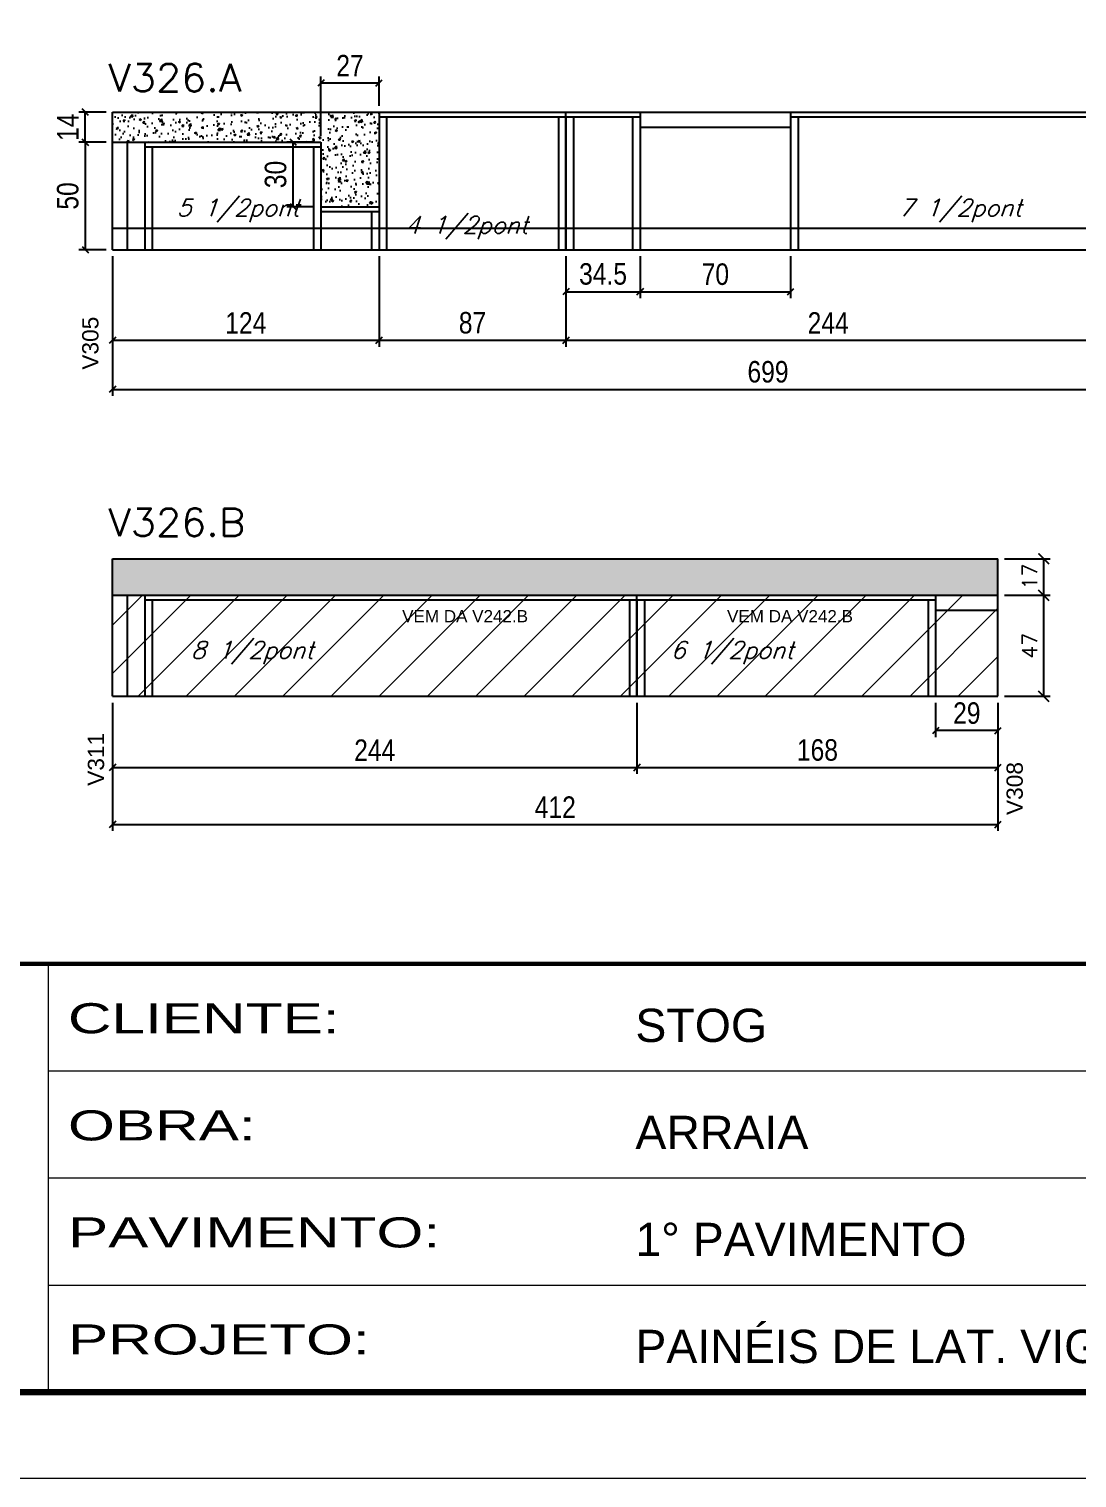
# Model space of a CAD drawing. Extents: x -3394 to 16474, y -5031 to 14397.
# Drawn here: x 6274 to 6761, y 3009 to 3684 of the extents above; entities that cross this region are included whole.
import ezdxf

# ---------------------------------------------------------------- set-up
doc = ezdxf.new("R2010")
doc.units = 0
doc.linetypes.add('CONTINUO', pattern=[0])
doc.linetypes.add('DASHED', pattern=[0.75, 0.5, -0.25])
doc.layers.get('0').update_dxf_attribs({"linetype": 'CONTINUOUS'})
doc.layers.get('Defpoints').update_dxf_attribs({"linetype": 'CONTINUOUS'})
for name, color, linetype in [('COTA', 241, 'CONTINUOUS'), ('NOMENCLATURA', 7, 'CONTINUOUS'), ('Painéis', 200, 'CONTINUOUS'), ('SARR_2.2x7', 40, 'CONTINUOUS'), ('SARR_3.5x7', 81, 'CONTINUOUS'), ('texto', 7, 'CONTINUOUS')]:
    doc.layers.add(name, color=color, linetype=linetype)
for name, color, linetype, lineweight in [('Folhas', 255, 'CONTINUOUS', 9), ('REAPROVEITAMENTO', 251, 'CONTINUOUS', 9), ('SARRAFO DE PRESSAO', 251, 'DASHED', 9), ('Texto Seção', 7, 'CONTINUOUS', 15)]:
    doc.layers.add(name, color=color, linetype=linetype, lineweight=lineweight)
doc.styles.add('ARIAL', font='arial.ttf')
doc.styles.add('COTA TECNICA', font='techl___.ttf', dxfattribs={"height": 10})
doc.styles.add('REGUA-120', font='ROMANS.shx', dxfattribs={"height": 15})
doc.styles.add('ROMANS', font='romans.shx')
doc.styles.add('Tecnologia', font='')
doc.styles.get('Tecnologia').set_extended_font_data('Forgotten Futurist')
doc.dimstyles.new('Cota Paínel', dxfattribs={"dimtxt": 7, "dimasz": 5, "dimexe": 3, "dimexo": 3, "dimgap": 3, "dimtad": 1, "dimdec": 1, "dimzin": 12, "dimdsep": 46, "dimtxsty": 'ROMANS', "dimblk": 'ARCHTICK', "dimcen": 0, "dimclrd": 4, "dimclre": 4, "dimclrt": 1, "dimadec": 1, "dimazin": 3, "dimtfac": 1, "dimtdec": 1, "dimtmove": 0, "dimatfit": 3, "dimldrblk": 'OBLIQUE', "dimfxl": 1, "dimtolj": 1, "dimtzin": 12, "dimarcsym": 0})
doc.dimstyles.new('PAINEL', dxfattribs={"dimtxt": 10, "dimasz": 3, "dimexe": 3, "dimexo": 3, "dimgap": 3, "dimtad": 1, "dimdec": 1, "dimzin": 12, "dimdsep": 46, "dimtxsty": 'COTA TECNICA', "dimblk1": 'OBLIQUE', "dimblk2": 'OBLIQUE', "dimsah": 1, "dimcen": 0.9, "dimclrd": 4, "dimclre": 4, "dimclrt": 240, "dimadec": 1, "dimazin": 3, "dimtfac": 1, "dimtdec": 1, "dimtmove": 0, "dimatfit": 3, "dimfxl": 1, "dimtolj": 1, "dimtzin": 12, "dimarcsym": 0})
pattern_1 = [(50, (5857.208, -4843.465), (9.1092334, -0.796954), [0.9525, -10.4775]), (355, (5857.208, -4843.465), (-1.762171, 9.552842), [0.762, -8.382029]), (100.45144, (5857.967, -4843.531), (7.347062, 8.755888), [0.8095, -8.904512]), (46.1842, (5857.208, -4840.925), (13.553952, -2.102116), [1.42875, -15.71625]), (96.63556, (5858.338, -4841.1), (11.870207, 12.371306), [1.214251, -13.35678]), (351.18415, (5857.208, -4840.925), (11.870207, 12.371306), [1.142998, -12.572987]), (21, (5858.478, -4841.56), (7.5807196, -5.11326), [0.9525, -10.4775]), (326, (5858.478, -4841.56), (3.090101, 9.209398), [0.762, -8.382]), (71.45144, (5859.11, -4841.986), (10.670821, 4.096138), [0.8095, -8.904497]), (37.5, (5857.208, -4843.4647), (0.1544302, 4.227752), [0, -8.2804, 0, -8.509, 0, -8.41375]), (7.5, (5857.208, -4843.4647), (3.3409831, 5.0090287), [0, -4.8514, 0, -8.0899, 0, -3.20675]), (327.5, (5854.376, -4843.4647), (6.7795298, -0.2864372), [0, -3.175, 0, -9.906, 0, -13.1445]), (317.5, (5853.106, -4843.465), (7.406459, 1.2713246), [0, -4.1275, 0, -6.5786, 0, -9.3345])]
pattern_2 = [(45, (5857.208, -4862.023), (-11.22532, 11.22532), [])]

# ---------------------------------------------------------------- blocks, each defined once
blk = doc.blocks.new('9999999999')
at = {"color": 30, "linetype": 'CONTINUO'}
for p, q in [((98564.56, 34230.21), (98564.56, 34429.45)), ((98564.56, 34379.64), (99583.98, 34379.64)), ((98564.56, 34329.83), (99487.98, 34329.83)), ((98564.56, 34280.02), (99487.98, 34280.02))]:
    blk.add_line(p, q, dxfattribs=at)
at = {"color": 30, "linetype": 'CONTINUO', "const_width": 2}
blk.add_lwpolyline([(99583.98, 34230.21), (99583.98, 34414.45, 0.414214), (99568.98, 34429.45), (98228.98, 34429.45, 0.414214), (98213.98, 34414.45), (98213.98, 34245.21, 0.414214), (98228.98, 34230.21), (99583.98, 34230.21)], format="xyb", dxfattribs=at)
at = {"layer": 'Folhas'}
blk.add_lwpolyline([(98138.98, 34190.21), (99623.98, 34190.21), (99623.98, 35240.21), (98138.98, 35240.21)], close=True, dxfattribs=at)
at = {"layer": 'Folhas', "color": 30, "const_width": 3}
blk.add_lwpolyline([(98213.98, 34230.21), (99583.98, 34230.21), (99583.98, 35200.21), (98213.98, 35200.21)], close=True, dxfattribs=at)
at = {"color": 7, "linetype": 'Continuous', "ltscale": 5, "style": 'ARIAL'}
for s, height, p in [('STOG', 15.483, (98837.68, 34393.13)), ('ARRAIA', 15.483, (98837.68, 34343.32)), ('1° PAVIMENTO', 15.4829, (98837.68, 34293.51)), ('PAINÉIS DE LAT. VIGAS', 15.4829, (98837.68, 34243.7))]:
    blk.add_text(s, height=height, dxfattribs=at).set_placement(p)
at = {"layer": 'Folhas', "color": 7, "style": 'Tecnologia', "width": 1.5}
for s, p in [('CLIENTE:', (98573.65, 34397.17)), ('OBRA:', (98573.65, 34347.31)), ('PAVIMENTO:', (98573.65, 34297.5)), ('PROJETO:', (98573.65, 34247.69))]:
    blk.add_text(s, height=14, dxfattribs=at).set_placement(p)
blk = doc.blocks.new('_Oblique')
at = {"color": 0, "linetype": 'ByBlock', "lineweight": -2}
blk.add_line((-0.5, -0.5), (0.5, 0.5), dxfattribs=at)
blk = doc.blocks.new('*D1229')
at = {"layer": 'COTA', "color": 4, "linetype": 'ByBlock', "lineweight": -2, "transparency": 16777216}
for p, q in [((6312.63, 3578.01), (6312.63, 3535.86)), ((6436.63, 3578.01), (6436.63, 3535.86)), ((6312.63, 3538.86), (6436.63, 3538.86))]:
    blk.add_line(p, q, dxfattribs=at)
at = {"layer": 'Defpoints', "color": 0, "linetype": 'ByBlock', "transparency": 16777216}
for p in [(6312.63, 3581.01), (6436.63, 3581.01), (6436.63, 3538.86)]:
    blk.add_point(p, dxfattribs=at)
at = {"layer": 'COTA', "color": 4, "linetype": 'ByBlock', "lineweight": -2, "transparency": 16777216, "xscale": 3, "yscale": 3, "zscale": 3, "rotation": 180}
blk.add_blockref('_Oblique', (6312.63, 3538.86), dxfattribs=at)
at = {"layer": 'COTA', "color": 4, "linetype": 'ByBlock', "lineweight": -2, "transparency": 16777216, "xscale": 3, "yscale": 3, "zscale": 3}
blk.add_blockref('_Oblique', (6436.63, 3538.86), dxfattribs=at)
at = {"layer": 'COTA', "color": 240, "linetype": 'ByBlock', "transparency": 16777216, "insert": (6374.63, 3546.93), "char_height": 10, "attachment_point": 5, "style": 'COTA TECNICA'}
blk.add_mtext('\\A1;124', dxfattribs=at)
blk = doc.blocks.new('*D1230')
at = {"layer": 'COTA', "color": 4, "linetype": 'ByBlock', "lineweight": -2, "transparency": 16777216}
for p, q in [((6436.63, 3578.01), (6436.63, 3535.86)), ((6523.63, 3578.01), (6523.63, 3535.86)), ((6436.63, 3538.86), (6523.63, 3538.86))]:
    blk.add_line(p, q, dxfattribs=at)
at = {"layer": 'Defpoints', "color": 0, "linetype": 'ByBlock', "transparency": 16777216}
for p in [(6436.63, 3581.01), (6523.63, 3581.01), (6523.63, 3538.86)]:
    blk.add_point(p, dxfattribs=at)
at = {"layer": 'COTA', "color": 4, "linetype": 'ByBlock', "lineweight": -2, "transparency": 16777216, "xscale": 3, "yscale": 3, "zscale": 3, "rotation": 180}
blk.add_blockref('_Oblique', (6436.63, 3538.86), dxfattribs=at)
at = {"layer": 'COTA', "color": 4, "linetype": 'ByBlock', "lineweight": -2, "transparency": 16777216, "xscale": 3, "yscale": 3, "zscale": 3}
blk.add_blockref('_Oblique', (6523.63, 3538.86), dxfattribs=at)
at = {"layer": 'COTA', "color": 240, "linetype": 'ByBlock', "transparency": 16777216, "insert": (6480.13, 3546.95), "char_height": 10, "attachment_point": 5, "style": 'COTA TECNICA'}
blk.add_mtext('\\A1;87', dxfattribs=at)
blk = doc.blocks.new('*D1231')
at = {"layer": 'COTA', "color": 4, "linetype": 'ByBlock', "lineweight": -2, "transparency": 16777216}
for p, q in [((6312.63, 3578.01), (6312.63, 3513)), ((7011.63, 3578.01), (7011.63, 3513)), ((6312.63, 3516), (7011.63, 3516))]:
    blk.add_line(p, q, dxfattribs=at)
at = {"layer": 'Defpoints', "color": 0, "linetype": 'ByBlock', "transparency": 16777216}
for p in [(6312.63, 3581.01), (7011.63, 3581.01), (7011.63, 3516)]:
    blk.add_point(p, dxfattribs=at)
at = {"layer": 'COTA', "color": 4, "linetype": 'ByBlock', "lineweight": -2, "transparency": 16777216, "xscale": 3, "yscale": 3, "zscale": 3, "rotation": 180}
blk.add_blockref('_Oblique', (6312.63, 3516), dxfattribs=at)
at = {"layer": 'COTA', "color": 4, "linetype": 'ByBlock', "lineweight": -2, "transparency": 16777216, "xscale": 3, "yscale": 3, "zscale": 3}
blk.add_blockref('_Oblique', (7011.63, 3516), dxfattribs=at)
at = {"layer": 'COTA', "color": 240, "linetype": 'ByBlock', "transparency": 16777216, "insert": (6617.63, 3524.13), "char_height": 10, "attachment_point": 5, "style": 'COTA TECNICA'}
blk.add_mtext('\\A1;699', dxfattribs=at)
blk = doc.blocks.new('*D1307')
at = {"layer": 'COTA', "color": 4, "linetype": 'ByBlock', "lineweight": -2, "transparency": 16777216}
for p, q in [((6523.63, 3578.01), (6523.63, 3535.86)), ((6767.63, 3578.01), (6767.63, 3535.86)), ((6523.63, 3538.86), (6767.63, 3538.86))]:
    blk.add_line(p, q, dxfattribs=at)
at = {"layer": 'Defpoints', "color": 0, "linetype": 'ByBlock', "transparency": 16777216}
for p in [(6523.63, 3581.01), (6767.63, 3581.01), (6767.63, 3538.86)]:
    blk.add_point(p, dxfattribs=at)
at = {"layer": 'COTA', "color": 4, "linetype": 'ByBlock', "lineweight": -2, "transparency": 16777216, "xscale": 3, "yscale": 3, "zscale": 3, "rotation": 180}
blk.add_blockref('_Oblique', (6523.63, 3538.86), dxfattribs=at)
at = {"layer": 'COTA', "color": 4, "linetype": 'ByBlock', "lineweight": -2, "transparency": 16777216, "xscale": 3, "yscale": 3, "zscale": 3}
blk.add_blockref('_Oblique', (6767.63, 3538.86), dxfattribs=at)
at = {"layer": 'COTA', "color": 240, "linetype": 'ByBlock', "transparency": 16777216, "insert": (6645.63, 3546.93), "char_height": 10, "attachment_point": 5, "style": 'COTA TECNICA'}
blk.add_mtext('\\A1;244', dxfattribs=at)
blk = doc.blocks.new('*D1308')
at = {"layer": 'COTA', "color": 4, "lineweight": -2, "transparency": 16777216}
for p, q in [((6409.63, 3634.01), (6409.63, 3661.59)), ((6409.63, 3658.59), (6436.63, 3658.59)), ((6436.63, 3648.01), (6436.63, 3661.59))]:
    blk.add_line(p, q, dxfattribs=at)
at = {"layer": 'Defpoints', "color": 0, "transparency": 16777216}
for p in [(6436.63, 3658.59), (6436.63, 3645.01), (6409.63, 3631.01)]:
    blk.add_point(p, dxfattribs=at)
at = {"layer": 'COTA', "color": 4, "lineweight": -2, "transparency": 16777216, "xscale": 3, "yscale": 3, "zscale": 3, "rotation": 180}
blk.add_blockref('_Oblique', (6409.63, 3658.59), dxfattribs=at)
at = {"layer": 'COTA', "color": 4, "lineweight": -2, "transparency": 16777216, "xscale": 3, "yscale": 3, "zscale": 3}
blk.add_blockref('_Oblique', (6436.63, 3658.59), dxfattribs=at)
at = {"layer": 'COTA', "color": 240, "transparency": 16777216, "insert": (6423.13, 3666.66), "char_height": 10, "attachment_point": 5, "style": 'COTA TECNICA'}
blk.add_mtext('\\A1;27', dxfattribs=at)
blk = doc.blocks.new('*D1309')
at = {"layer": 'COTA', "color": 4, "lineweight": -2, "transparency": 16777216}
for p, q in [((6523.63, 3578.01), (6523.63, 3558.45)), ((6558.13, 3578.01), (6558.13, 3558.45)), ((6523.63, 3561.45), (6558.13, 3561.45))]:
    blk.add_line(p, q, dxfattribs=at)
at = {"layer": 'Defpoints', "color": 0, "transparency": 16777216}
for p in [(6523.63, 3581.01), (6558.13, 3581.01), (6558.13, 3561.45)]:
    blk.add_point(p, dxfattribs=at)
at = {"layer": 'COTA', "color": 4, "lineweight": -2, "transparency": 16777216, "xscale": 3, "yscale": 3, "zscale": 3, "rotation": 180}
blk.add_blockref('_Oblique', (6523.63, 3561.45), dxfattribs=at)
at = {"layer": 'COTA', "color": 4, "lineweight": -2, "transparency": 16777216, "xscale": 3, "yscale": 3, "zscale": 3}
blk.add_blockref('_Oblique', (6558.13, 3561.45), dxfattribs=at)
at = {"layer": 'COTA', "color": 240, "transparency": 16777216, "insert": (6540.88, 3569.67), "char_height": 10, "attachment_point": 5, "style": 'COTA TECNICA'}
blk.add_mtext('\\A1;34.5', dxfattribs=at)
blk = doc.blocks.new('*D1310')
at = {"layer": 'COTA', "color": 4, "lineweight": -2, "transparency": 16777216}
for p, q in [((6558.13, 3578.01), (6558.13, 3558.45)), ((6628.13, 3578.01), (6628.13, 3558.45)), ((6558.13, 3561.45), (6628.13, 3561.45))]:
    blk.add_line(p, q, dxfattribs=at)
at = {"layer": 'Defpoints', "color": 0, "transparency": 16777216}
for p in [(6558.13, 3581.01), (6628.13, 3581.01), (6628.13, 3561.45)]:
    blk.add_point(p, dxfattribs=at)
at = {"layer": 'COTA', "color": 4, "lineweight": -2, "transparency": 16777216, "xscale": 3, "yscale": 3, "zscale": 3, "rotation": 180}
blk.add_blockref('_Oblique', (6558.13, 3561.45), dxfattribs=at)
at = {"layer": 'COTA', "color": 4, "lineweight": -2, "transparency": 16777216, "xscale": 3, "yscale": 3, "zscale": 3}
blk.add_blockref('_Oblique', (6628.13, 3561.45), dxfattribs=at)
at = {"layer": 'COTA', "color": 240, "transparency": 16777216, "insert": (6593.13, 3569.55), "char_height": 10, "attachment_point": 5, "style": 'COTA TECNICA'}
blk.add_mtext('\\A1;70', dxfattribs=at)
blk = doc.blocks.new('*D1311')
at = {"layer": 'COTA', "color": 4, "lineweight": -2, "transparency": 16777216}
for p, q in [((6406.63, 3631.01), (6393.75, 3631.01)), ((6396.75, 3601.01), (6396.75, 3631.01)), ((6406.63, 3601.01), (6393.75, 3601.01))]:
    blk.add_line(p, q, dxfattribs=at)
at = {"layer": 'Defpoints', "color": 0, "transparency": 16777216}
for p in [(6396.75, 3631.01), (6409.63, 3631.01), (6409.63, 3601.01)]:
    blk.add_point(p, dxfattribs=at)
at = {"layer": 'COTA', "color": 4, "lineweight": -2, "transparency": 16777216, "xscale": 3, "yscale": 3, "zscale": 3}
for p, rotation in [((6396.75, 3631.01), 90), ((6396.75, 3601.01), 270)]:
    blk.add_blockref('_Oblique', p, dxfattribs=dict(at, rotation=rotation))
at = {"layer": 'COTA', "color": 240, "transparency": 16777216, "insert": (6388.53, 3616.01), "char_height": 10, "attachment_point": 5, "rotation": 90, "style": 'COTA TECNICA'}
blk.add_mtext('\\A1;30', dxfattribs=at)
blk = doc.blocks.new('*D1312')
at = {"layer": 'COTA', "color": 4, "lineweight": -2, "transparency": 16777216}
for p, q in [((6309.63, 3631.01), (6296.93, 3631.01)), ((6299.93, 3631.01), (6299.93, 3581.01)), ((6309.63, 3581.01), (6296.93, 3581.01))]:
    blk.add_line(p, q, dxfattribs=at)
at = {"layer": 'Defpoints', "color": 0, "transparency": 16777216}
for p in [(6312.63, 3631.01), (6299.93, 3581.01), (6312.63, 3581.01)]:
    blk.add_point(p, dxfattribs=at)
at = {"layer": 'COTA', "color": 4, "lineweight": -2, "transparency": 16777216, "xscale": 3, "yscale": 3, "zscale": 3}
for p, rotation in [((6299.93, 3631.01), 90), ((6299.93, 3581.01), 270)]:
    blk.add_blockref('_Oblique', p, dxfattribs=dict(at, rotation=rotation))
at = {"layer": 'COTA', "color": 240, "transparency": 16777216, "insert": (6291.82, 3606.01), "char_height": 10, "attachment_point": 5, "rotation": 90, "style": 'COTA TECNICA'}
blk.add_mtext('\\A1;50', dxfattribs=at)
blk = doc.blocks.new('*D1313')
at = {"layer": 'COTA', "color": 4, "lineweight": -2, "transparency": 16777216}
for p, q in [((6309.63, 3645.01), (6296.93, 3645.01)), ((6299.93, 3631.01), (6299.93, 3645.01)), ((6309.63, 3631.01), (6296.93, 3631.01))]:
    blk.add_line(p, q, dxfattribs=at)
at = {"layer": 'Defpoints', "color": 0, "transparency": 16777216}
for p in [(6299.93, 3645.01), (6312.63, 3645.01), (6312.63, 3631.01)]:
    blk.add_point(p, dxfattribs=at)
at = {"layer": 'COTA', "color": 4, "lineweight": -2, "transparency": 16777216, "xscale": 3, "yscale": 3, "zscale": 3}
for p, rotation in [((6299.93, 3645.01), 90), ((6299.93, 3631.01), 270)]:
    blk.add_blockref('_Oblique', p, dxfattribs=dict(at, rotation=rotation))
at = {"layer": 'COTA', "color": 240, "transparency": 16777216, "insert": (6291.86, 3638.01), "char_height": 10, "attachment_point": 5, "rotation": 90, "style": 'COTA TECNICA'}
blk.add_mtext('\\A1;14', dxfattribs=at)
blk = doc.blocks.new('*D1233')
at = {"layer": 'COTA', "color": 4, "linetype": 'ByBlock', "lineweight": -2, "transparency": 16777216}
for p, q in [((6312.63, 3370.19), (6312.63, 3337.01)), ((6556.63, 3370.19), (6556.63, 3337.01)), ((6312.63, 3340.01), (6556.63, 3340.01))]:
    blk.add_line(p, q, dxfattribs=at)
at = {"layer": 'Defpoints', "color": 0, "linetype": 'ByBlock', "transparency": 16777216}
for p in [(6312.63, 3373.19), (6556.63, 3373.19), (6556.63, 3340.01)]:
    blk.add_point(p, dxfattribs=at)
at = {"layer": 'COTA', "color": 4, "linetype": 'ByBlock', "lineweight": -2, "transparency": 16777216, "xscale": 3, "yscale": 3, "zscale": 3, "rotation": 180}
blk.add_blockref('_Oblique', (6312.63, 3340.01), dxfattribs=at)
at = {"layer": 'COTA', "color": 4, "linetype": 'ByBlock', "lineweight": -2, "transparency": 16777216, "xscale": 3, "yscale": 3, "zscale": 3}
blk.add_blockref('_Oblique', (6556.63, 3340.01), dxfattribs=at)
at = {"layer": 'COTA', "color": 240, "linetype": 'ByBlock', "transparency": 16777216, "insert": (6434.63, 3348.08), "char_height": 10, "attachment_point": 5, "style": 'COTA TECNICA'}
blk.add_mtext('\\A1;244', dxfattribs=at)
blk = doc.blocks.new('*D1234')
at = {"layer": 'COTA', "color": 4, "linetype": 'ByBlock', "lineweight": -2, "transparency": 16777216}
for p, q in [((6556.63, 3370.19), (6556.63, 3337.01)), ((6724.63, 3370.19), (6724.63, 3337.01)), ((6556.63, 3340.01), (6724.63, 3340.01))]:
    blk.add_line(p, q, dxfattribs=at)
at = {"layer": 'Defpoints', "color": 0, "linetype": 'ByBlock', "transparency": 16777216}
for p in [(6556.63, 3373.19), (6724.63, 3373.19), (6724.63, 3340.01)]:
    blk.add_point(p, dxfattribs=at)
at = {"layer": 'COTA', "color": 4, "linetype": 'ByBlock', "lineweight": -2, "transparency": 16777216, "xscale": 3, "yscale": 3, "zscale": 3, "rotation": 180}
blk.add_blockref('_Oblique', (6556.63, 3340.01), dxfattribs=at)
at = {"layer": 'COTA', "color": 4, "linetype": 'ByBlock', "lineweight": -2, "transparency": 16777216, "xscale": 3, "yscale": 3, "zscale": 3}
blk.add_blockref('_Oblique', (6724.63, 3340.01), dxfattribs=at)
at = {"layer": 'COTA', "color": 240, "linetype": 'ByBlock', "transparency": 16777216, "insert": (6640.63, 3348.13), "char_height": 10, "attachment_point": 5, "style": 'COTA TECNICA'}
blk.add_mtext('\\A1;168', dxfattribs=at)
blk = doc.blocks.new('*D1299')
at = {"layer": 'COTA', "color": 4, "linetype": 'ByBlock', "lineweight": -2, "transparency": 16777216}
for p, q in [((6312.63, 3370.19), (6312.63, 3310.51)), ((6724.63, 3370.19), (6724.63, 3310.51)), ((6312.63, 3313.51), (6724.63, 3313.51))]:
    blk.add_line(p, q, dxfattribs=at)
at = {"layer": 'Defpoints', "color": 0, "linetype": 'ByBlock', "transparency": 16777216}
for p in [(6312.63, 3373.19), (6724.63, 3373.19), (6724.63, 3313.51)]:
    blk.add_point(p, dxfattribs=at)
at = {"layer": 'COTA', "color": 4, "linetype": 'ByBlock', "lineweight": -2, "transparency": 16777216, "xscale": 3, "yscale": 3, "zscale": 3, "rotation": 180}
blk.add_blockref('_Oblique', (6312.63, 3313.51), dxfattribs=at)
at = {"layer": 'COTA', "color": 4, "linetype": 'ByBlock', "lineweight": -2, "transparency": 16777216, "xscale": 3, "yscale": 3, "zscale": 3}
blk.add_blockref('_Oblique', (6724.63, 3313.51), dxfattribs=at)
at = {"layer": 'COTA', "color": 240, "linetype": 'ByBlock', "transparency": 16777216, "insert": (6518.63, 3321.58), "char_height": 10, "attachment_point": 5, "style": 'COTA TECNICA'}
blk.add_mtext('\\A1;412', dxfattribs=at)
blk = doc.blocks.new('_ArchTick')
at = {"color": 0, "linetype": 'ByBlock', "const_width": 0.15}
blk.add_lwpolyline([(-0.5, -0.5), (0.5, 0.5)], dxfattribs=at)
blk = doc.blocks.new('*D1201')
at = {"layer": 'COTA', "color": 4, "lineweight": -2, "transparency": 16777216}
for p, q in [((6727.63, 3420.19), (6748.91, 3420.19)), ((6745.91, 3373.19), (6745.91, 3420.19)), ((6727.63, 3373.19), (6748.91, 3373.19))]:
    blk.add_line(p, q, dxfattribs=at)
at = {"layer": 'Defpoints', "color": 0, "transparency": 16777216}
for p in [(6724.63, 3420.19), (6745.91, 3420.19), (6724.63, 3373.19)]:
    blk.add_point(p, dxfattribs=at)
at = {"layer": 'COTA', "color": 4, "lineweight": -2, "transparency": 16777216, "xscale": 5, "yscale": 5, "zscale": 5}
for p, rotation in [((6745.91, 3420.19), 90), ((6745.91, 3373.19), 270)]:
    blk.add_blockref('_ArchTick', p, dxfattribs=dict(at, rotation=rotation))
at = {"layer": 'COTA', "color": 1, "transparency": 16777216, "insert": (6739.41, 3396.69), "char_height": 7, "attachment_point": 5, "rotation": 90, "style": 'ROMANS'}
blk.add_mtext('\\A1;47', dxfattribs=at)
blk = doc.blocks.new('*D1202')
at = {"layer": 'COTA', "color": 4, "linetype": 'Continuous', "lineweight": -2, "transparency": 16777216}
for p, q in [((6727.63, 3437.19), (6748.91, 3437.19)), ((6745.91, 3420.19), (6745.91, 3437.19))]:
    blk.add_line(p, q, dxfattribs=at)
at = {"layer": 'COTA', "color": 4, "lineweight": -2, "transparency": 16777216}
blk.add_line((6727.63, 3420.19), (6748.91, 3420.19), dxfattribs=at)
at = {"layer": 'Defpoints', "color": 0, "linetype": 'Continuous', "transparency": 16777216}
for p in [(6724.63, 3437.19), (6745.91, 3437.19), (6724.63, 3420.19)]:
    blk.add_point(p, dxfattribs=at)
at = {"layer": 'COTA', "color": 4, "linetype": 'Continuous', "lineweight": -2, "transparency": 16777216, "xscale": 5, "yscale": 5, "zscale": 5}
for p, rotation in [((6745.91, 3437.19), 90), ((6745.91, 3420.19), 270)]:
    blk.add_blockref('_ArchTick', p, dxfattribs=dict(at, rotation=rotation))
at = {"layer": 'COTA', "color": 1, "linetype": 'Continuous', "transparency": 16777216, "insert": (6739.41, 3428.88), "char_height": 7, "attachment_point": 5, "rotation": 90, "style": 'ROMANS'}
blk.add_mtext('\\A1;17', dxfattribs=at)
blk = doc.blocks.new('*D1301')
at = {"layer": 'COTA', "color": 4, "lineweight": -2, "transparency": 16777216}
for p, q in [((6695.63, 3370.19), (6695.63, 3354.22)), ((6724.63, 3370.19), (6724.63, 3354.22)), ((6724.63, 3357.22), (6695.63, 3357.22))]:
    blk.add_line(p, q, dxfattribs=at)
at = {"layer": 'Defpoints', "color": 0, "transparency": 16777216}
for p in [(6695.63, 3373.19), (6724.63, 3373.19), (6695.63, 3357.22)]:
    blk.add_point(p, dxfattribs=at)
at = {"layer": 'COTA', "color": 4, "lineweight": -2, "transparency": 16777216, "xscale": 3, "yscale": 3, "zscale": 3, "rotation": 180}
blk.add_blockref('_Oblique', (6695.63, 3357.22), dxfattribs=at)
at = {"layer": 'COTA', "color": 4, "lineweight": -2, "transparency": 16777216, "xscale": 3, "yscale": 3, "zscale": 3}
blk.add_blockref('_Oblique', (6724.63, 3357.22), dxfattribs=at)
at = {"layer": 'COTA', "color": 240, "transparency": 16777216, "insert": (6710.13, 3365.3), "char_height": 10, "attachment_point": 5, "style": 'COTA TECNICA'}
blk.add_mtext('\\A1;29', dxfattribs=at)

msp = doc.modelspace()

# ---------------------------------------------------------------- hatches: boundary and pattern name
at = {"layer": 'COTA', "linetype": 'Continuous'}
h = msp.add_hatch(dxfattribs=at)
h.set_pattern_fill('AR-CONC', color=256, scale=0.05)
h.set_pattern_definition(pattern_1)
h.paths.add_polyline_path([(6409.63, 3601.01), (6436.63, 3601.01), (6436.63, 3645.01), (6312.63, 3645.01), (6312.63, 3631.01), (6409.63, 3631.01)])
h = msp.add_hatch(dxfattribs=at)
h.set_pattern_fill('AR-CONC', color=256, scale=0.05)
h.set_pattern_definition(pattern_1)
h.paths.add_polyline_path([(6724.63, 3420.19), (6724.63, 3437.19), (6312.63, 3437.19), (6312.63, 3420.19)])
at = {"layer": 'REAPROVEITAMENTO'}
h = msp.add_hatch(dxfattribs=at)
h.set_pattern_fill('ANSI31', color=256, scale=5)
h.set_pattern_definition(pattern_2)
h.paths.add_polyline_path([(6312.63, 3420.19), (6312.63, 3373.19), (6556.63, 3373.19), (6556.63, 3420.19)])
h = msp.add_hatch(dxfattribs=at)
h.set_pattern_fill('ANSI31', color=256, scale=5)
h.set_pattern_definition(pattern_2)
h.paths.add_polyline_path([(6724.63, 3373.19), (6724.63, 3420.19), (6556.63, 3420.19), (6556.63, 3373.19)])

# ---------------------------------------------------------------- linework, layer by layer
at = {"layer": 'COTA', "linetype": 'Continuous'}
for p, q in [((6312.63, 3631.01), (6312.63, 3645.01)), ((6312.63, 3645.01), (6436.63, 3645.01)), ((6312.63, 3437.19), (6724.63, 3437.19)), ((6724.63, 3420.19), (6724.63, 3437.19))]:
    msp.add_line(p, q, dxfattribs=at)
at = {"layer": 'COTA', "linetype": 'ByBlock'}
msp.add_line((6312.63, 3420.19), (6312.63, 3437.19), dxfattribs=at)
at = {"layer": 'Painéis', "linetype": 'ByBlock'}
for p, q in [((6436.63, 3645.01), (7011.63, 3645.01)), ((6436.63, 3645.01), (6436.63, 3581.01)), ((6523.63, 3581.01), (6523.63, 3645.01)), ((6312.63, 3631.01), (6409.63, 3631.01)), ((6312.63, 3581.01), (6312.63, 3631.01)), ((6409.63, 3631.01), (6409.63, 3601.01)), ((6409.63, 3601.01), (6436.63, 3601.01)), ((6312.63, 3591.01), (7011.63, 3591.01)), ((6312.63, 3581.01), (7011.63, 3581.01)), ((6312.63, 3420.19), (6724.63, 3420.19)), ((6312.63, 3373.19), (6312.63, 3420.19)), ((6556.63, 3373.19), (6556.63, 3420.19)), ((6724.63, 3373.19), (6724.63, 3420.19)), ((6312.63, 3373.19), (6724.63, 3373.19))]:
    msp.add_line(p, q, dxfattribs=at)
at = {"layer": 'SARR_2.2x7', "linetype": 'Continuous'}
for p, q in [((6436.63, 3642.81), (6523.63, 3642.81)), ((6523.63, 3642.81), (6558.13, 3642.81)), ((6628.13, 3642.81), (6767.63, 3642.81)), ((6558.13, 3638.01), (6628.13, 3638.01)), ((6319.63, 3581.01), (6319.63, 3631.01)), ((6327.63, 3628.81), (6409.63, 3628.81)), ((6409.63, 3598.81), (6436.63, 3598.81)), ((6319.63, 3373.19), (6319.63, 3420.19)), ((6327.63, 3417.99), (6556.63, 3417.99)), ((6556.63, 3417.99), (6695.63, 3417.99)), ((6695.63, 3413.19), (6724.63, 3413.19))]:
    msp.add_line(p, q, dxfattribs=at)
at = {"layer": 'SARR_3.5x7'}
for p, q in [((6436.63, 3642.81), (6436.63, 3581.01)), ((6440.13, 3642.81), (6440.13, 3581.01)), ((6520.13, 3642.81), (6520.13, 3581.01)), ((6523.63, 3642.81), (6523.63, 3581.01)), ((6527.13, 3642.81), (6527.13, 3581.01)), ((6554.63, 3642.81), (6554.63, 3581.01)), ((6558.13, 3645.01), (6558.13, 3581.01)), ((6628.13, 3645.01), (6628.13, 3581.01)), ((6631.63, 3642.81), (6631.63, 3581.01)), ((6327.63, 3631.01), (6327.63, 3581.01)), ((6331.13, 3628.81), (6331.13, 3581.01)), ((6406.13, 3628.81), (6406.13, 3581.01)), ((6409.63, 3601.01), (6409.63, 3581.01)), ((6433.13, 3598.81), (6433.13, 3581.01)), ((6327.63, 3581.01), (6331.13, 3581.01)), ((6398.13, 3581.01), (6401.63, 3581.01)), ((6401.63, 3581.01), (6405.13, 3581.01)), ((6520.13, 3581.01), (6523.63, 3581.01)), ((6523.63, 3581.01), (6527.13, 3581.01)), ((6327.63, 3420.19), (6327.63, 3373.19)), ((6695.63, 3420.19), (6695.63, 3373.19)), ((6331.13, 3417.99), (6331.13, 3373.19)), ((6553.13, 3417.99), (6553.13, 3373.19)), ((6556.63, 3417.99), (6556.63, 3373.19)), ((6560.13, 3417.99), (6560.13, 3373.19)), ((6692.13, 3417.99), (6692.13, 3373.19)), ((6327.63, 3373.19), (6331.13, 3373.19)), ((6553.13, 3373.19), (6556.63, 3373.19)), ((6556.63, 3373.19), (6560.13, 3373.19)), ((6692.13, 3373.19), (6695.63, 3373.19))]:
    msp.add_line(p, q, dxfattribs=at)

# ---------------------------------------------------------------- block references
at = {"layer": 'SARRAFO DE PRESSAO', "color": 6, "linetype": 'ByBlock'}
msp.add_blockref('9999999999', (-92281.77, -31180.83), dxfattribs=at)

# ---------------------------------------------------------------- texts
at = {"layer": 'NOMENCLATURA', "linetype": 'Continuous', "style": 'ARIAL'}
for s, p in [('V305', (6306.07, 3525.15)), ('V311', (6308.7, 3331.51)), ('V308', (6736.18, 3317.9))]:
    msp.add_text(s, height=7.567, rotation=90, dxfattribs=at).set_placement(p)
for p in [(6447.39, 3407.62), (6598.57, 3407.62)]:
    msp.add_text('VEM DA V242.B', height=5.6753, dxfattribs=at).set_placement(p)
at = {"layer": 'texto', "color": 2, "char_height": 8, "attachment_point": 5, "style": 'ROMANS'}
for s, insert in [('{\\Q19;\\C256;5 1/2pont}', (6371.04, 3599.23)), ('{\\Q19;\\C256;7 1/2pont}', (6707.13, 3599.23)), ('{\\Q19;\\C256;4 1/2pont}', (6477.41, 3591.22)), ('{\\Q19;\\C256;8 1/2pont}', (6377.63, 3393.41)), ('{\\Q19;\\C256;6 1/2pont}', (6600.96, 3393.41))]:
    msp.add_mtext(s, dxfattribs=dict(at, insert=insert))
at = {"layer": 'Texto Seção', "style": 'REGUA-120', "width": 1.05}
for s, p in [('V326.A', (6310.63, 3654.56)), ('V326.B', (6310.63, 3447.63))]:
    msp.add_text(s, height=13, dxfattribs=at).set_placement(p)

# ---------------------------------------------------------------- dimensions: what is measured, and where the dimension line sits
at = {"layer": 'COTA'}
for base, p1, p2, picture, middle in [((6436.63, 3658.59), (6409.63, 3631.01), (6436.63, 3645.01), '*D1308', (6423.13, 3666.66)), ((6558.13, 3561.45), (6523.63, 3581.01), (6558.13, 3581.01), '*D1309', (6540.88, 3569.67)), ((6695.63, 3357.22), (6724.63, 3373.19), (6695.63, 3373.19), '*D1301', (6710.13, 3365.3))]:
    dim = msp.add_linear_dim(base=base, p1=p1, p2=p2, dimstyle='PAINEL', dxfattribs=at)
    dim.commit()
    dim.dimension.update_dxf_attribs({"geometry": picture, "text_midpoint": middle})
dim = msp.add_linear_dim(base=(6299.93, 3645.01), p1=(6312.63, 3631.01), p2=(6312.63, 3645.01), angle=90, dimstyle='PAINEL', dxfattribs=at)
dim.commit()
dim.dimension.update_dxf_attribs({"geometry": '*D1313', "text_midpoint": (6299.93, 3638.01), "dimtype": 160})
for base, p1, p2, dimstyle, picture, middle in [((6299.93, 3581.01), (6312.63, 3631.01), (6312.63, 3581.01), 'PAINEL', '*D1312', (6291.82, 3606.01)), ((6396.75, 3631.01), (6409.63, 3601.01), (6409.63, 3631.01), 'PAINEL', '*D1311', (6388.53, 3616.01)), ((6745.91, 3420.19), (6724.63, 3373.19), (6724.63, 3420.19), 'Cota Paínel', '*D1201', (6739.41, 3396.69))]:
    dim = msp.add_linear_dim(base=base, p1=p1, p2=p2, angle=90, dimstyle=dimstyle, dxfattribs=at)
    dim.commit()
    dim.dimension.update_dxf_attribs({"geometry": picture, "text_midpoint": middle})
at = {"layer": 'COTA', "linetype": 'ByBlock'}
for base, p1, p2, picture, middle in [((6436.63, 3538.86), (6312.63, 3581.01), (6436.63, 3581.01), '*D1229', (6374.63, 3546.93)), ((6767.63, 3538.86), (6523.63, 3581.01), (6767.63, 3581.01), '*D1307', (6645.63, 3546.93)), ((6556.63, 3340.01), (6312.63, 3373.19), (6556.63, 3373.19), '*D1233', (6434.63, 3348.08)), ((6724.63, 3313.51), (6312.63, 3373.19), (6724.63, 3373.19), '*D1299', (6518.63, 3321.58))]:
    dim = msp.add_linear_dim(base=base, p1=p1, p2=p2, dimstyle='PAINEL', dxfattribs=at)
    dim.commit()
    dim.dimension.update_dxf_attribs({"geometry": picture, "text_midpoint": middle})
dim = msp.add_linear_dim(base=(7011.63, 3516), p1=(6312.63, 3581.01), p2=(7011.63, 3581.01), dimstyle='PAINEL', dxfattribs=at)
dim.commit()
dim.dimension.update_dxf_attribs({"geometry": '*D1231', "text_midpoint": (6617.63, 3516), "dimtype": 160})
for base, p1, p2, picture, middle in [((6523.63, 3538.86), (6436.63, 3581.01), (6523.63, 3581.01), '*D1230', (6480.13, 3546.95)), ((6724.63, 3340.01), (6556.63, 3373.19), (6724.63, 3373.19), '*D1234', (6640.63, 3348.13))]:
    dim = msp.add_linear_dim(base=base, p1=p1, p2=p2, dimstyle='PAINEL', override={"dimtmove": 1}, dxfattribs=at)
    dim.commit()
    dim.dimension.update_dxf_attribs({"geometry": picture, "text_midpoint": middle})
at = {"layer": 'COTA'}
dim = msp.add_linear_dim(base=(6628.13, 3561.45), p1=(6558.13, 3581.01), p2=(6628.13, 3581.01), dimstyle='PAINEL', override={"dimtmove": 1}, dxfattribs=at)
dim.commit()
dim.dimension.update_dxf_attribs({"geometry": '*D1310', "text_midpoint": (6593.13, 3569.55)})
at = {"layer": 'COTA', "linetype": 'Continuous'}
dim = msp.add_linear_dim(base=(6745.91, 3437.19), p1=(6724.63, 3420.19), p2=(6724.63, 3437.19), angle=90, dimstyle='Cota Paínel', dxfattribs=at)
dim.commit()
dim.dimension.update_dxf_attribs({"geometry": '*D1202', "text_midpoint": (6745.91, 3428.88), "dimtype": 160})

doc.saveas('drawing.dxf')
